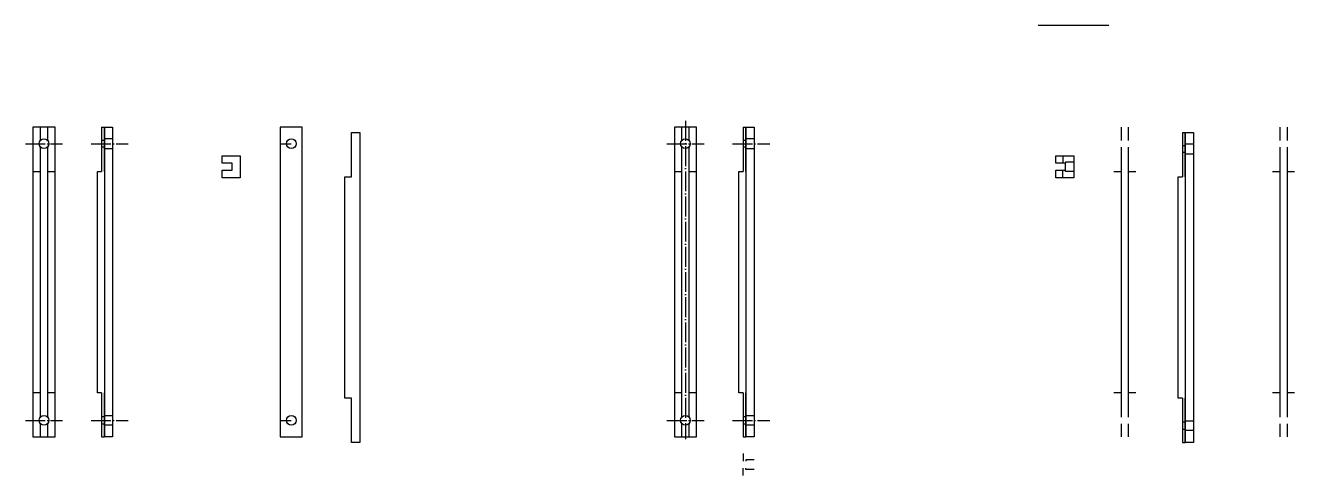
# Model space of a CAD drawing. Header units: millimetres. Extents: x 26 to 485, y 104 to 267.
import ezdxf

# ---------------------------------------------------------------- set-up
doc = ezdxf.new("R2010")
doc.units = ezdxf.units.MM
doc.linetypes.add('ACAD_ISO04W100', pattern=[30, 24, -3, 0, -3])

msp = doc.modelspace()

# ---------------------------------------------------------------- linework, layer by layer
for p, q in [((417.89, 267.22), (392.36, 267.22)), ((31.73, 225.67), (31.73, 230.45)), ((34.23, 230.45), (34.23, 225.67)), ((53.8, 230.45), (53.8, 214.45)), ((53.8, 230.45), (54.8, 230.45)), ((54.8, 230.45), (54.8, 118.45)), ((263.61, 225.67), (263.61, 230.45)), ((266.11, 230.45), (266.11, 225.67)), ((285.68, 230.45), (285.68, 214.45)), ((285.68, 230.45), (286.68, 230.45)), ((286.68, 230.45), (286.68, 118.45)), ((422.46, 225.67), (422.46, 230.45)), ((424.96, 230.45), (424.96, 225.67)), ((479.82, 225.67), (479.82, 230.45)), ((482.32, 230.45), (482.32, 225.67)), ((53.8, 225.7), (54.8, 225.7)), ((57.8, 226.2), (54.8, 226.2)), ((285.68, 225.7), (286.68, 225.7)), ((289.68, 226.2), (286.68, 226.2)), ((444.53, 228.51), (444.53, 212.51)), ((444.53, 228.51), (445.53, 228.51)), ((445.53, 228.51), (445.53, 116.51)), ((31.73, 125.67), (31.73, 223.22)), ((34.23, 223.22), (34.23, 125.67)), ((54.8, 223.2), (53.8, 223.2)), ((54.8, 222.7), (57.8, 222.7)), ((263.61, 125.67), (263.61, 223.22)), ((266.11, 223.22), (266.11, 125.67)), ((286.68, 223.2), (285.68, 223.2)), ((286.68, 222.7), (289.68, 222.7)), ((422.46, 125.67), (422.46, 223.22)), ((424.96, 223.22), (424.96, 125.67)), ((444.53, 223.76), (445.53, 223.76)), ((445.53, 221.26), (444.53, 221.26)), ((448.53, 224.26), (445.53, 224.26)), ((445.53, 220.76), (448.53, 220.76)), ((479.82, 125.67), (479.82, 223.22)), ((482.32, 223.22), (482.32, 125.67)), ((401.29, 220.12), (401.29, 217.37)), ((402.29, 217.87), (405.29, 217.87)), ((402.29, 217.87), (402.29, 217.37)), ((28.98, 214.45), (31.73, 214.45)), ((34.23, 214.45), (36.98, 214.45)), ((260.86, 214.45), (263.61, 214.45)), ((266.11, 214.45), (268.86, 214.45)), ((401.29, 212.12), (401.29, 214.87)), ((402.29, 214.37), (402.29, 214.87)), ((405.29, 214.37), (402.29, 214.37)), ((419.71, 214.45), (422.46, 214.45)), ((424.96, 214.45), (427.71, 214.45)), ((477.07, 214.45), (479.82, 214.45)), ((482.32, 214.45), (485.07, 214.45)), ((31.73, 134.45), (28.98, 134.45)), ((36.98, 134.45), (34.23, 134.45)), ((53.8, 134.45), (53.8, 118.45)), ((263.61, 134.45), (260.86, 134.45)), ((268.86, 134.45), (266.11, 134.45)), ((285.68, 134.45), (285.68, 118.45)), ((422.46, 134.45), (419.71, 134.45)), ((427.71, 134.45), (424.96, 134.45)), ((479.82, 134.45), (477.07, 134.45)), ((485.07, 134.45), (482.32, 134.45)), ((444.53, 132.51), (444.53, 116.51)), ((54.8, 125.7), (53.8, 125.7)), ((54.8, 126.2), (57.8, 126.2)), ((118.37, 124.45), (122.37, 124.45)), ((286.68, 125.7), (285.68, 125.7)), ((286.68, 126.2), (289.68, 126.2)), ((445.53, 124.26), (448.53, 124.26)), ((31.73, 118.45), (31.73, 123.22)), ((34.23, 123.22), (34.23, 118.45)), ((53.8, 123.2), (54.8, 123.2)), ((57.8, 122.7), (54.8, 122.7)), ((263.61, 118.45), (263.61, 123.22)), ((266.11, 123.22), (266.11, 118.45)), ((285.68, 123.2), (286.68, 123.2)), ((289.68, 122.7), (286.68, 122.7)), ((422.46, 118.45), (422.46, 123.22)), ((424.96, 123.22), (424.96, 118.45)), ((445.53, 123.76), (444.53, 123.76)), ((444.53, 121.26), (445.53, 121.26)), ((448.53, 120.76), (445.53, 120.76)), ((479.82, 118.45), (479.82, 123.22)), ((482.32, 123.22), (482.32, 118.45)), ((53.8, 118.45), (54.8, 118.45)), ((285.68, 118.45), (286.68, 118.45)), ((444.53, 116.51), (445.53, 116.51)), ((285.68, 112.49), (285.68, 109.74)), ((285.68, 104.49), (285.68, 107.24))]:
    msp.add_line(p, q)
at = {"linetype": 'ACAD_ISO04W100', "ltscale": 0.3}
for p, q in [((264.86, 232.67), (264.86, 117.67)), ((26.26, 224.45), (39.7, 224.45)), ((49.98, 224.45), (63.43, 224.45)), ((258.13, 224.45), (271.58, 224.45)), ((281.86, 224.45), (295.31, 224.45)), ((26.26, 124.45), (39.7, 124.45)), ((49.98, 124.45), (63.43, 124.45)), ((258.13, 124.45), (271.58, 124.45)), ((281.86, 124.45), (295.31, 124.45))]:
    msp.add_line(p, q, dxfattribs=at)
at = {"linetype": 'ACAD_ISO04W100'}
msp.add_line((118.37, 224.45), (122.37, 224.45), dxfattribs=at)
for points in [[(28.98, 230.45), (28.98, 118.45), (36.98, 118.45), (36.98, 230.45), (28.98, 230.45)], [(57.8, 230.45), (57.8, 118.45), (54.8, 118.45), (54.8, 134.45)], [(54.8, 214.45), (54.8, 230.45), (57.8, 230.45)], [(118.37, 230.45), (118.37, 118.45), (126.37, 118.45), (126.37, 230.45), (118.37, 230.45)], [(260.86, 230.45), (260.86, 118.45), (268.86, 118.45), (268.86, 230.45), (260.86, 230.45)], [(289.68, 230.45), (289.68, 118.45), (286.68, 118.45), (286.68, 134.45)], [(286.68, 214.45), (286.68, 230.45), (289.68, 230.45)], [(147.19, 228.51), (147.19, 116.51), (144.19, 116.51), (144.19, 132.51), (141.69, 132.51), (141.69, 212.51), (144.19, 212.51), (144.19, 228.51), (147.19, 228.51)], [(448.53, 228.51), (448.53, 116.51), (445.53, 116.51), (445.53, 132.51)], [(445.53, 212.51), (445.53, 228.51), (448.53, 228.51)], [(97.45, 220.12), (103.95, 220.12), (103.95, 212.12), (97.45, 212.12), (97.45, 214.87), (100.95, 214.87), (100.95, 217.37), (97.45, 217.37), (97.45, 220.12)], [(398.79, 220.12), (405.29, 220.12), (405.29, 212.12), (398.79, 212.12), (398.79, 214.87), (402.29, 214.87), (402.29, 217.37), (398.79, 217.37), (398.79, 220.12)], [(53.8, 134.45), (52.3, 134.45), (52.3, 214.45), (53.8, 214.45)], [(285.68, 134.45), (284.18, 134.45), (284.18, 214.45), (285.68, 214.45)], [(444.53, 132.51), (443.03, 132.51), (443.03, 212.51), (444.53, 212.51)], [(289.68, 110.24), (286.68, 110.24), (286.68, 109.74)], [(289.68, 106.74), (286.68, 106.74), (286.68, 107.24)]]:
    msp.add_lwpolyline(points)
for centre in [(32.98, 224.45), (122.37, 224.45), (264.86, 224.45), (32.98, 124.45), (122.37, 124.45), (264.86, 124.45)]:
    msp.add_circle(centre, 1.75)

doc.saveas('drawing.dxf')
